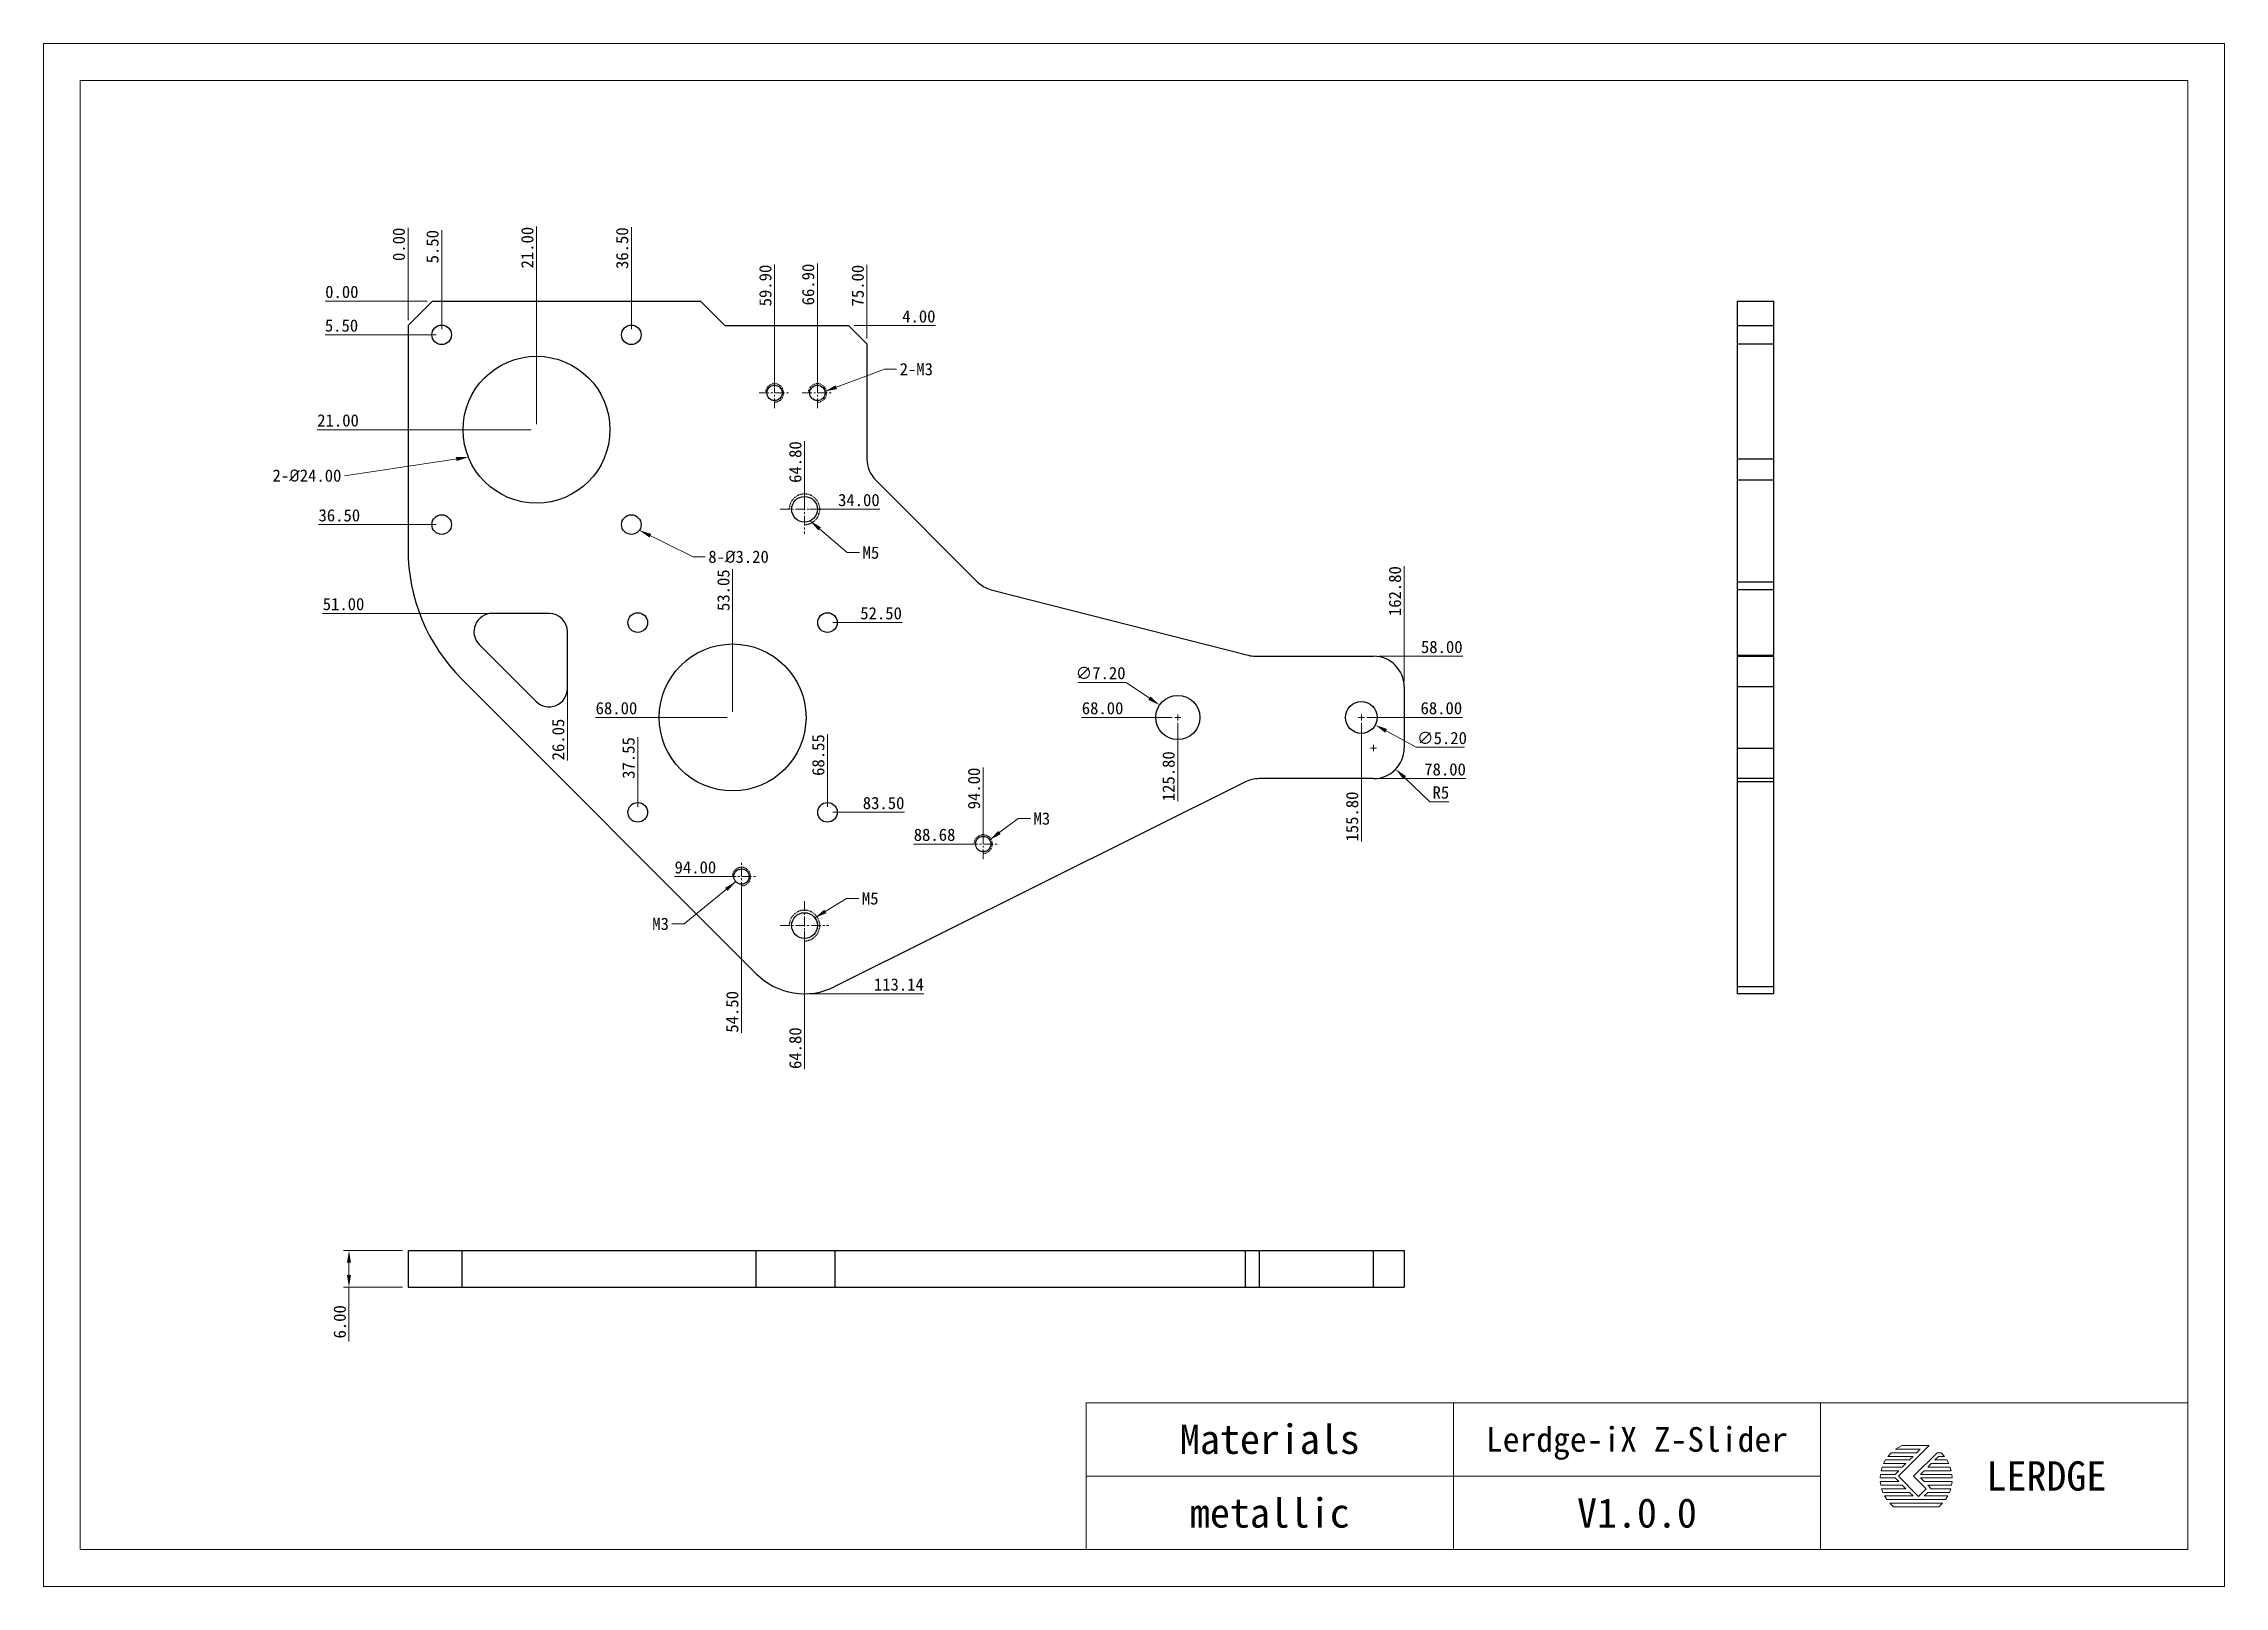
# Model space of a CAD drawing. Header units: millimetres. Extents: x 17776 to 18133, y 838 to 1090.
import ezdxf
from ezdxf.enums import TextEntityAlignment as Align

# ---------------------------------------------------------------- set-up
doc = ezdxf.new("R2010")
doc.units = ezdxf.units.MM
doc.linetypes.add('CENTER', pattern=[50.8, 31.75, -6.35, 6.35, -6.35])
doc.linetypes.add('HIDDEN', pattern=[0.2, 0.1, -0.1])
doc.layers.get('0').update_dxf_attribs({"lineweight": 30})
doc.layers.get('Defpoints').update_dxf_attribs({"lineweight": 30})
doc.layers.add('02___PRT_ALL_AXES', color=7, linetype='Continuous')
doc.layers.add('DEFAULT_2', color=8, linetype='HIDDEN')
doc.layers.add('尺寸', color=3, linetype='Continuous', lineweight=15)
doc.styles.add('GB', font='')
doc.styles.get('GB').set_extended_font_data('SimSun')
doc.dimstyles.new('L20.00', dxfattribs={"dimtxt": 2, "dimasz": 2, "dimexe": 0.9, "dimexo": 0.9, "dimgap": 0.5, "dimtad": 1, "dimzin": 1, "dimdsep": 46, "dimtxsty": 'GB', "dimcen": 1, "dimclrd": 256, "dimclre": 256, "dimclrt": 256, "dimazin": 0, "dimtfac": 1, "dimtmove": 0, "dimatfit": 3, "dimfxl": 0, "dimlwd": 15, "dimlwe": 15, "dimarcsym": 0})
doc.dimstyles.new('L20.00$3', dxfattribs={"dimtxt": 2, "dimasz": 2, "dimexe": 0.9, "dimexo": 0.9, "dimgap": 0.5, "dimtad": 1, "dimtoh": 1, "dimzin": 1, "dimdsep": 46, "dimtxsty": 'GB', "dimcen": 0.5, "dimclrd": 256, "dimclre": 256, "dimclrt": 256, "dimazin": 0, "dimtfac": 1, "dimtofl": 0, "dimtmove": 0, "dimatfit": 3, "dimfxl": 0, "dimlwd": 15, "dimlwe": 15, "dimarcsym": 0})
doc.dimstyles.new('L20.00$4', dxfattribs={"dimtxt": 2, "dimasz": 2, "dimexe": 0.9, "dimexo": 0.9, "dimgap": 0.5, "dimtad": 1, "dimtoh": 1, "dimzin": 1, "dimdsep": 46, "dimtxsty": 'GB', "dimcen": 0.5, "dimclrd": 256, "dimclre": 256, "dimclrt": 256, "dimazin": 0, "dimtfac": 1, "dimtofl": 0, "dimtmove": 0, "dimatfit": 3, "dimfxl": 0, "dimlwd": 15, "dimlwe": 15, "dimarcsym": 0})

# ---------------------------------------------------------------- blocks, each defined once
blk = doc.blocks.new('*D10')
at = {"layer": 'Defpoints', "color": 0, "ltscale": 0.3, "transparency": 16777216}
for p in [(17828.28, 1047.51), (17835.87, 1047.51), (17839.87, 1047.51)]:
    blk.add_point(p, dxfattribs=at)
at = {"layer": '尺寸', "lineweight": 15, "ltscale": 0.3, "transparency": 16777216}
blk.add_line((17838.97, 1047.51), (17822.33, 1047.51), dxfattribs=at)
at = {"layer": '尺寸', "ltscale": 0.3, "transparency": 16777216, "insert": (17825.05, 1049.01), "char_height": 2, "attachment_point": 5, "style": 'GB'}
blk.add_mtext('0.00', dxfattribs=at)
blk = doc.blocks.new('*D11')
at = {"layer": 'Defpoints', "color": 0, "ltscale": 0.3, "transparency": 16777216}
for p in [(17835.87, 1053.56), (17835.87, 1047.51), (17835.87, 1043.51)]:
    blk.add_point(p, dxfattribs=at)
at = {"layer": '尺寸', "lineweight": 15, "ltscale": 0.3, "transparency": 16777216}
blk.add_line((17835.87, 1044.41), (17835.87, 1059.5), dxfattribs=at)
at = {"layer": '尺寸', "ltscale": 0.3, "transparency": 16777216, "insert": (17834.37, 1056.78), "char_height": 2, "attachment_point": 5, "rotation": 90, "style": 'GB'}
blk.add_mtext('0.00', dxfattribs=at)
blk = doc.blocks.new('*D12')
at = {"layer": 'Defpoints', "color": 0, "ltscale": 0.3, "transparency": 16777216}
for p in [(17841.37, 1053.2), (17835.87, 1047.51), (17841.37, 1042.01)]:
    blk.add_point(p, dxfattribs=at)
at = {"layer": '尺寸', "lineweight": 15, "ltscale": 0.3, "transparency": 16777216}
blk.add_line((17841.37, 1042.91), (17841.37, 1059.11), dxfattribs=at)
at = {"layer": '尺寸', "ltscale": 0.3, "transparency": 16777216, "insert": (17839.87, 1056.4), "char_height": 2, "attachment_point": 5, "rotation": 90, "style": 'GB'}
blk.add_mtext('5.50', dxfattribs=at)
blk = doc.blocks.new('*D13')
at = {"layer": 'Defpoints', "color": 0, "ltscale": 0.3, "transparency": 16777216}
for p in [(17872.37, 1052.24), (17835.87, 1047.51), (17872.37, 1042.01)]:
    blk.add_point(p, dxfattribs=at)
at = {"layer": '尺寸', "lineweight": 15, "ltscale": 0.3, "transparency": 16777216}
blk.add_line((17872.37, 1042.91), (17872.37, 1059.58), dxfattribs=at)
at = {"layer": '尺寸', "ltscale": 0.3, "transparency": 16777216, "insert": (17870.87, 1056.16), "char_height": 2, "attachment_point": 5, "rotation": 90, "style": 'GB'}
blk.add_mtext('36.50', dxfattribs=at)
blk = doc.blocks.new('*D14')
at = {"layer": 'Defpoints', "color": 0, "ltscale": 0.3, "transparency": 16777216}
for p in [(17856.87, 1052.32), (17835.87, 1047.51), (17856.87, 1026.51)]:
    blk.add_point(p, dxfattribs=at)
at = {"layer": '尺寸', "lineweight": 15, "ltscale": 0.3, "transparency": 16777216}
blk.add_line((17856.87, 1027.41), (17856.87, 1059.68), dxfattribs=at)
at = {"layer": '尺寸', "ltscale": 0.3, "transparency": 16777216, "insert": (17855.37, 1056.25), "char_height": 2, "attachment_point": 5, "rotation": 90, "style": 'GB'}
blk.add_mtext('21.00', dxfattribs=at)
blk = doc.blocks.new('*D15')
at = {"layer": 'Defpoints', "color": 0, "ltscale": 0.3, "transparency": 16777216}
for p in [(17835.87, 1047.51), (17828.36, 1026.51), (17856.87, 1026.51)]:
    blk.add_point(p, dxfattribs=at)
at = {"layer": '尺寸', "lineweight": 15, "ltscale": 0.3, "transparency": 16777216}
blk.add_line((17855.97, 1026.51), (17821, 1026.51), dxfattribs=at)
at = {"layer": '尺寸', "ltscale": 0.3, "transparency": 16777216, "insert": (17824.43, 1028.01), "char_height": 2, "attachment_point": 5, "style": 'GB'}
blk.add_mtext('21.00', dxfattribs=at)
blk = doc.blocks.new('*D16')
at = {"layer": 'Defpoints', "color": 0, "ltscale": 0.3, "transparency": 16777216}
for p in [(17835.87, 1047.51), (17828.21, 1042.01), (17841.37, 1042.01)]:
    blk.add_point(p, dxfattribs=at)
at = {"layer": '尺寸', "lineweight": 15, "ltscale": 0.3, "transparency": 16777216}
blk.add_line((17840.47, 1042.01), (17822.3, 1042.01), dxfattribs=at)
at = {"layer": '尺寸', "ltscale": 0.3, "transparency": 16777216, "insert": (17825, 1043.51), "char_height": 2, "attachment_point": 5, "style": 'GB'}
blk.add_mtext('5.50', dxfattribs=at)
blk = doc.blocks.new('*D17')
at = {"layer": 'Defpoints', "color": 0, "ltscale": 0.3, "transparency": 16777216}
for p in [(17835.87, 1047.51), (17828.56, 1011.01), (17841.37, 1011.01)]:
    blk.add_point(p, dxfattribs=at)
at = {"layer": '尺寸', "lineweight": 15, "ltscale": 0.3, "transparency": 16777216}
blk.add_line((17840.47, 1011.01), (17821.22, 1011.01), dxfattribs=at)
at = {"layer": '尺寸', "ltscale": 0.3, "transparency": 16777216, "insert": (17824.64, 1012.51), "char_height": 2, "attachment_point": 5, "style": 'GB'}
blk.add_mtext('36.50', dxfattribs=at)
blk = doc.blocks.new('*D18')
at = {"layer": 'Defpoints', "color": 0, "ltscale": 0.3, "transparency": 16777216}
for p in [(17835.87, 1047.51), (17829.24, 996.51), (17851.15, 996.51)]:
    blk.add_point(p, dxfattribs=at)
at = {"layer": '尺寸', "lineweight": 15, "ltscale": 0.3, "transparency": 16777216}
blk.add_line((17850.25, 996.51), (17821.91, 996.51), dxfattribs=at)
at = {"layer": '尺寸', "ltscale": 0.3, "transparency": 16777216, "insert": (17825.33, 998.01), "char_height": 2, "attachment_point": 5, "style": 'GB'}
blk.add_mtext('51.00', dxfattribs=at)
blk = doc.blocks.new('*D19')
at = {"layer": 'Defpoints', "color": 0, "ltscale": 0.3, "transparency": 16777216}
for p in [(17835.87, 1047.51), (17861.92, 985.66), (17861.92, 979.81)]:
    blk.add_point(p, dxfattribs=at)
at = {"layer": '尺寸', "lineweight": 15, "ltscale": 0.3, "transparency": 16777216}
blk.add_line((17861.92, 984.76), (17861.92, 972.48), dxfattribs=at)
at = {"layer": '尺寸', "ltscale": 0.3, "transparency": 16777216, "insert": (17860.42, 975.9), "char_height": 2, "attachment_point": 5, "rotation": 90, "style": 'GB'}
blk.add_mtext('26.05', dxfattribs=at)
blk = doc.blocks.new('*D20')
at = {"layer": 'Defpoints', "color": 0, "ltscale": 0.3, "transparency": 16777216}
for p in [(17835.87, 1047.51), (17873.87, 979.51), (17888.92, 979.51)]:
    blk.add_point(p, dxfattribs=at)
at = {"layer": '尺寸', "lineweight": 15, "ltscale": 0.3, "transparency": 16777216}
blk.add_line((17888.02, 979.51), (17866.5, 979.51), dxfattribs=at)
at = {"layer": '尺寸', "ltscale": 0.3, "transparency": 16777216, "insert": (17869.93, 981.01), "char_height": 2, "attachment_point": 5, "style": 'GB'}
blk.add_mtext('68.00', dxfattribs=at)
blk = doc.blocks.new('*D21')
at = {"layer": 'Defpoints', "color": 0, "ltscale": 0.3, "transparency": 16777216}
for p in [(17835.87, 1047.51), (17888.92, 996.39), (17888.92, 979.51)]:
    blk.add_point(p, dxfattribs=at)
at = {"layer": '尺寸', "lineweight": 15, "ltscale": 0.3, "transparency": 16777216}
blk.add_line((17888.92, 980.41), (17888.92, 1003.7), dxfattribs=at)
at = {"layer": '尺寸', "ltscale": 0.3, "transparency": 16777216, "insert": (17887.42, 1000.29), "char_height": 2, "attachment_point": 5, "rotation": 90, "style": 'GB'}
blk.add_mtext('53.05', dxfattribs=at)
blk = doc.blocks.new('*D22')
at = {"layer": 'Defpoints', "color": 0, "ltscale": 0.3, "transparency": 16777216}
for p in [(17835.87, 1047.51), (17895.77, 1046.14), (17895.77, 1032.51)]:
    blk.add_point(p, dxfattribs=at)
at = {"layer": '尺寸', "lineweight": 15, "ltscale": 0.3, "transparency": 16777216}
blk.add_line((17895.77, 1033.41), (17895.77, 1053.48), dxfattribs=at)
at = {"layer": '尺寸', "ltscale": 0.3, "transparency": 16777216, "insert": (17894.27, 1050.06), "char_height": 2, "attachment_point": 5, "rotation": 90, "style": 'GB'}
blk.add_mtext('59.90', dxfattribs=at)
blk = doc.blocks.new('*D23')
at = {"layer": 'Defpoints', "color": 0, "ltscale": 0.3, "transparency": 16777216}
for p in [(17835.87, 1047.51), (17902.77, 1046.28), (17902.77, 1032.51)]:
    blk.add_point(p, dxfattribs=at)
at = {"layer": '尺寸', "lineweight": 15, "ltscale": 0.3, "transparency": 16777216}
blk.add_line((17902.77, 1033.41), (17902.77, 1053.65), dxfattribs=at)
at = {"layer": '尺寸', "ltscale": 0.3, "transparency": 16777216, "insert": (17901.27, 1050.22), "char_height": 2, "attachment_point": 5, "rotation": 90, "style": 'GB'}
blk.add_mtext('66.90', dxfattribs=at)
blk = doc.blocks.new('*D24')
at = {"layer": 'Defpoints', "color": 0, "ltscale": 0.3, "transparency": 16777216}
for p in [(17835.87, 1047.51), (17907.87, 1043.51), (17916.11, 1043.51)]:
    blk.add_point(p, dxfattribs=at)
at = {"layer": '尺寸', "lineweight": 15, "ltscale": 0.3, "transparency": 16777216}
blk.add_line((17908.77, 1043.51), (17922.09, 1043.51), dxfattribs=at)
at = {"layer": '尺寸', "ltscale": 0.3, "transparency": 16777216, "insert": (17919.35, 1045.01), "char_height": 2, "attachment_point": 5, "style": 'GB'}
blk.add_mtext('4.00', dxfattribs=at)
blk = doc.blocks.new('*D25')
at = {"layer": 'Defpoints', "color": 0, "ltscale": 0.3, "transparency": 16777216}
for p in [(17835.87, 1047.51), (17910.87, 1046.13), (17910.87, 1040.51)]:
    blk.add_point(p, dxfattribs=at)
at = {"layer": '尺寸', "lineweight": 15, "ltscale": 0.3, "transparency": 16777216}
blk.add_line((17910.87, 1041.41), (17910.87, 1053.46), dxfattribs=at)
at = {"layer": '尺寸', "ltscale": 0.3, "transparency": 16777216, "insert": (17909.37, 1050.04), "char_height": 2, "attachment_point": 5, "rotation": 90, "style": 'GB'}
blk.add_mtext('75.00', dxfattribs=at)
blk = doc.blocks.new('*D26')
at = {"layer": 'Defpoints', "color": 0, "ltscale": 0.3, "transparency": 16777216}
for p in [(17835.87, 1047.51), (17900.67, 1017.29), (17900.67, 1013.51)]:
    blk.add_point(p, dxfattribs=at)
at = {"layer": '尺寸', "lineweight": 15, "ltscale": 0.3, "transparency": 16777216}
blk.add_line((17900.67, 1014.41), (17900.67, 1024.66), dxfattribs=at)
at = {"layer": '尺寸', "ltscale": 0.3, "transparency": 16777216, "insert": (17899.17, 1021.22), "char_height": 2, "attachment_point": 5, "rotation": 90, "style": 'GB'}
blk.add_mtext('64.80', dxfattribs=at)
blk = doc.blocks.new('*D27')
at = {"layer": 'Defpoints', "color": 0, "ltscale": 0.3, "transparency": 16777216}
for p in [(17835.87, 1047.51), (17900.67, 1013.51), (17905.63, 1013.51)]:
    blk.add_point(p, dxfattribs=at)
at = {"layer": '尺寸', "lineweight": 15, "ltscale": 0.3, "transparency": 16777216}
blk.add_line((17901.57, 1013.51), (17912.97, 1013.51), dxfattribs=at)
at = {"layer": '尺寸', "ltscale": 0.3, "transparency": 16777216, "insert": (17909.55, 1015.01), "char_height": 2, "attachment_point": 5, "style": 'GB'}
blk.add_mtext('34.00', dxfattribs=at)
blk = doc.blocks.new('*D28')
at = {"layer": 'Defpoints', "color": 0, "ltscale": 0.3, "transparency": 16777216}
for p in [(17835.87, 1047.51), (17904.42, 995.01), (17909.26, 995.01)]:
    blk.add_point(p, dxfattribs=at)
at = {"layer": '尺寸', "lineweight": 15, "ltscale": 0.3, "transparency": 16777216}
blk.add_line((17905.32, 995.01), (17916.6, 995.01), dxfattribs=at)
at = {"layer": '尺寸', "ltscale": 0.3, "transparency": 16777216, "insert": (17913.18, 996.51), "char_height": 2, "attachment_point": 5, "style": 'GB'}
blk.add_mtext('52.50', dxfattribs=at)
blk = doc.blocks.new('*D29')
at = {"layer": 'Defpoints', "color": 0, "ltscale": 0.3, "transparency": 16777216}
for p in [(17835.87, 1047.51), (17904.42, 964.01), (17909.65, 964.01)]:
    blk.add_point(p, dxfattribs=at)
at = {"layer": '尺寸', "lineweight": 15, "ltscale": 0.3, "transparency": 16777216}
blk.add_line((17905.32, 964.01), (17917.03, 964.01), dxfattribs=at)
at = {"layer": '尺寸', "ltscale": 0.3, "transparency": 16777216, "insert": (17913.59, 965.51), "char_height": 2, "attachment_point": 5, "style": 'GB'}
blk.add_mtext('83.50', dxfattribs=at)
blk = doc.blocks.new('*D30')
at = {"layer": 'Defpoints', "color": 0, "ltscale": 0.3, "transparency": 16777216}
for p in [(17835.87, 1047.51), (17904.42, 969.44), (17904.42, 964.01)]:
    blk.add_point(p, dxfattribs=at)
at = {"layer": '尺寸', "lineweight": 15, "ltscale": 0.3, "transparency": 16777216}
blk.add_line((17904.42, 964.91), (17904.42, 976.78), dxfattribs=at)
at = {"layer": '尺寸', "ltscale": 0.3, "transparency": 16777216, "insert": (17902.92, 973.36), "char_height": 2, "attachment_point": 5, "rotation": 90, "style": 'GB'}
blk.add_mtext('68.55', dxfattribs=at)
blk = doc.blocks.new('*D31')
at = {"layer": 'Defpoints', "color": 0, "ltscale": 0.3, "transparency": 16777216}
for p in [(17835.87, 1047.51), (17873.42, 968.98), (17873.42, 964.01)]:
    blk.add_point(p, dxfattribs=at)
at = {"layer": '尺寸', "lineweight": 15, "ltscale": 0.3, "transparency": 16777216}
blk.add_line((17873.42, 964.91), (17873.42, 976.28), dxfattribs=at)
at = {"layer": '尺寸', "ltscale": 0.3, "transparency": 16777216, "insert": (17871.92, 972.88), "char_height": 2, "attachment_point": 5, "rotation": 90, "style": 'GB'}
blk.add_mtext('37.55', dxfattribs=at)
blk = doc.blocks.new('*D32')
at = {"layer": 'Defpoints', "color": 0, "ltscale": 0.3, "transparency": 16777216}
for p in [(17835.87, 1047.51), (17886.77, 953.51), (17890.37, 953.51)]:
    blk.add_point(p, dxfattribs=at)
at = {"layer": '尺寸', "lineweight": 15, "ltscale": 0.3, "transparency": 16777216}
blk.add_line((17889.47, 953.51), (17879.39, 953.51), dxfattribs=at)
at = {"layer": '尺寸', "ltscale": 0.3, "transparency": 16777216, "insert": (17882.83, 955.01), "char_height": 2, "attachment_point": 5, "style": 'GB'}
blk.add_mtext('94.00', dxfattribs=at)
blk = doc.blocks.new('*D33')
at = {"layer": 'Defpoints', "color": 0, "ltscale": 0.3, "transparency": 16777216}
for p in [(17835.87, 1047.51), (17890.37, 953.51), (17890.37, 935.33)]:
    blk.add_point(p, dxfattribs=at)
at = {"layer": '尺寸', "lineweight": 15, "ltscale": 0.3, "transparency": 16777216}
blk.add_line((17890.37, 952.61), (17890.37, 927.99), dxfattribs=at)
at = {"layer": '尺寸', "ltscale": 0.3, "transparency": 16777216, "insert": (17888.87, 931.41), "char_height": 2, "attachment_point": 5, "rotation": 90, "style": 'GB'}
blk.add_mtext('54.50', dxfattribs=at)
blk = doc.blocks.new('*D34')
at = {"layer": 'Defpoints', "color": 0, "ltscale": 0.3, "transparency": 16777216}
for p in [(17835.87, 1047.51), (17900.67, 945.51), (17900.67, 929.41)]:
    blk.add_point(p, dxfattribs=at)
at = {"layer": '尺寸', "lineweight": 15, "ltscale": 0.3, "transparency": 16777216}
blk.add_line((17900.67, 944.61), (17900.67, 922.04), dxfattribs=at)
at = {"layer": '尺寸', "ltscale": 0.3, "transparency": 16777216, "insert": (17899.17, 925.48), "char_height": 2, "attachment_point": 5, "rotation": 90, "style": 'GB'}
blk.add_mtext('64.80', dxfattribs=at)
blk = doc.blocks.new('*D35')
at = {"layer": 'Defpoints', "color": 0, "ltscale": 0.3, "transparency": 16777216}
for p in [(17835.87, 1047.51), (17900.67, 934.37), (17911.5, 934.37)]:
    blk.add_point(p, dxfattribs=at)
at = {"layer": '尺寸', "lineweight": 15, "ltscale": 0.3, "transparency": 16777216}
blk.add_line((17901.57, 934.37), (17920.16, 934.37), dxfattribs=at)
at = {"layer": '尺寸', "ltscale": 0.3, "transparency": 16777216, "insert": (17916.08, 935.87), "char_height": 2, "attachment_point": 5, "style": 'GB'}
blk.add_mtext('113.14', dxfattribs=at)
blk = doc.blocks.new('*D36')
at = {"layer": 'Defpoints', "color": 0, "ltscale": 0.3, "transparency": 16777216}
for p in [(17835.87, 1047.51), (17925.85, 958.83), (17929.87, 958.83)]:
    blk.add_point(p, dxfattribs=at)
at = {"layer": '尺寸', "lineweight": 15, "ltscale": 0.3, "transparency": 16777216}
blk.add_line((17928.97, 958.83), (17918.49, 958.83), dxfattribs=at)
at = {"layer": '尺寸', "ltscale": 0.3, "transparency": 16777216, "insert": (17921.92, 960.33), "char_height": 2, "attachment_point": 5, "style": 'GB'}
blk.add_mtext('88.68', dxfattribs=at)
blk = doc.blocks.new('*D37')
at = {"layer": 'Defpoints', "color": 0, "ltscale": 0.3, "transparency": 16777216}
for p in [(17835.87, 1047.51), (17929.87, 963.96), (17929.87, 958.83)]:
    blk.add_point(p, dxfattribs=at)
at = {"layer": '尺寸', "lineweight": 15, "ltscale": 0.3, "transparency": 16777216}
blk.add_line((17929.87, 959.73), (17929.87, 971.34), dxfattribs=at)
at = {"layer": '尺寸', "ltscale": 0.3, "transparency": 16777216, "insert": (17928.37, 967.9), "char_height": 2, "attachment_point": 5, "rotation": 90, "style": 'GB'}
blk.add_mtext('94.00', dxfattribs=at)
blk = doc.blocks.new('*D38')
at = {"layer": 'Defpoints', "color": 0, "ltscale": 0.3, "transparency": 16777216}
for p in [(17835.87, 1047.51), (17953.32, 979.51), (17961.67, 979.51)]:
    blk.add_point(p, dxfattribs=at)
at = {"layer": '尺寸', "lineweight": 15, "ltscale": 0.3, "transparency": 16777216}
blk.add_line((17960.77, 979.51), (17945.95, 979.51), dxfattribs=at)
at = {"layer": '尺寸', "ltscale": 0.3, "transparency": 16777216, "insert": (17949.38, 981.01), "char_height": 2, "attachment_point": 5, "style": 'GB'}
blk.add_mtext('68.00', dxfattribs=at)
blk = doc.blocks.new('*D39')
at = {"layer": 'Defpoints', "color": 0, "ltscale": 0.3, "transparency": 16777216}
for p in [(17835.87, 1047.51), (17961.67, 979.51), (17961.67, 974.45)]:
    blk.add_point(p, dxfattribs=at)
at = {"layer": '尺寸', "lineweight": 15, "ltscale": 0.3, "transparency": 16777216}
blk.add_line((17961.67, 978.61), (17961.67, 965.84), dxfattribs=at)
at = {"layer": '尺寸', "ltscale": 0.3, "transparency": 16777216, "insert": (17960.17, 969.9), "char_height": 2, "attachment_point": 5, "rotation": 90, "style": 'GB'}
blk.add_mtext('125.80', dxfattribs=at)
blk = doc.blocks.new('*D40')
at = {"layer": 'Defpoints', "color": 0, "ltscale": 0.3, "transparency": 16777216}
for p in [(17835.87, 1047.51), (17991.67, 979.51), (18000.81, 979.51)]:
    blk.add_point(p, dxfattribs=at)
at = {"layer": '尺寸', "lineweight": 15, "ltscale": 0.3, "transparency": 16777216}
blk.add_line((17992.57, 979.51), (18008.18, 979.51), dxfattribs=at)
at = {"layer": '尺寸', "ltscale": 0.3, "transparency": 16777216, "insert": (18004.74, 981.01), "char_height": 2, "attachment_point": 5, "style": 'GB'}
blk.add_mtext('68.00', dxfattribs=at)
blk = doc.blocks.new('*D41')
at = {"layer": 'Defpoints', "color": 0, "ltscale": 0.3, "transparency": 16777216}
for p in [(17835.87, 1047.51), (17991.67, 979.51), (17991.67, 967.88)]:
    blk.add_point(p, dxfattribs=at)
at = {"layer": '尺寸', "lineweight": 15, "ltscale": 0.3, "transparency": 16777216}
blk.add_line((17991.67, 978.61), (17991.67, 959.26), dxfattribs=at)
at = {"layer": '尺寸', "ltscale": 0.3, "transparency": 16777216, "insert": (17990.17, 963.32), "char_height": 2, "attachment_point": 5, "rotation": 90, "style": 'GB'}
blk.add_mtext('155.80', dxfattribs=at)
blk = doc.blocks.new('*D42')
at = {"layer": 'Defpoints', "color": 0, "ltscale": 0.3, "transparency": 16777216}
for p in [(17835.87, 1047.51), (17993.67, 969.51), (18001.44, 969.51)]:
    blk.add_point(p, dxfattribs=at)
at = {"layer": '尺寸', "lineweight": 15, "ltscale": 0.3, "transparency": 16777216}
blk.add_line((17994.57, 969.51), (18008.77, 969.51), dxfattribs=at)
at = {"layer": '尺寸', "ltscale": 0.3, "transparency": 16777216, "insert": (18005.35, 971.01), "char_height": 2, "attachment_point": 5, "style": 'GB'}
blk.add_mtext('78.00', dxfattribs=at)
blk = doc.blocks.new('*D43')
at = {"layer": 'Defpoints', "color": 0, "ltscale": 0.3, "transparency": 16777216}
for p in [(17835.87, 1047.51), (17993.67, 989.51), (18000.89, 989.51)]:
    blk.add_point(p, dxfattribs=at)
at = {"layer": '尺寸', "lineweight": 15, "ltscale": 0.3, "transparency": 16777216}
blk.add_line((17994.57, 989.51), (18008.23, 989.51), dxfattribs=at)
at = {"layer": '尺寸', "ltscale": 0.3, "transparency": 16777216, "insert": (18004.81, 991.01), "char_height": 2, "attachment_point": 5, "style": 'GB'}
blk.add_mtext('58.00', dxfattribs=at)
blk = doc.blocks.new('*D44')
at = {"layer": 'Defpoints', "color": 0, "ltscale": 0.3, "transparency": 16777216}
for p in [(17835.87, 1047.51), (17998.67, 995.59), (17998.67, 984.51)]:
    blk.add_point(p, dxfattribs=at)
at = {"layer": '尺寸', "lineweight": 15, "ltscale": 0.3, "transparency": 16777216}
blk.add_line((17998.67, 985.41), (17998.67, 1004.2), dxfattribs=at)
at = {"layer": '尺寸', "ltscale": 0.3, "transparency": 16777216, "insert": (17997.17, 1000.14), "char_height": 2, "attachment_point": 5, "rotation": 90, "style": 'GB'}
blk.add_mtext('162.80', dxfattribs=at)
blk = doc.blocks.new('*D45')
at = {"layer": 'Defpoints', "color": 0, "ltscale": 0.3, "transparency": 16777216}
for p in [(17993.67, 974.51), (17997.28, 971.06)]:
    blk.add_point(p, dxfattribs=at)
at = {"layer": '尺寸', "lineweight": 15, "ltscale": 0.3, "transparency": 16777216}
for p, q in [((17993.17, 974.51), (17994.17, 974.51)), ((17993.67, 974.01), (17993.67, 975.01)), ((18002.87, 965.73), (17998.73, 969.68)), ((18005.96, 965.73), (18002.87, 965.73))]:
    blk.add_line(p, q, dxfattribs=at)
at = {"layer": '尺寸', "ltscale": 0.3, "transparency": 16777216}
blk.add_solid([(17998.96, 969.92), (17998.5, 969.43), (17997.28, 971.06)], dxfattribs=at)
at = {"layer": '尺寸', "ltscale": 0.3, "transparency": 16777216, "insert": (18004.66, 967.23), "char_height": 2, "attachment_point": 5, "style": 'GB'}
blk.add_mtext('R5', dxfattribs=at)
blk = doc.blocks.new('*D46')
at = {"layer": 'Defpoints', "color": 0, "ltscale": 0.3, "transparency": 16777216}
for p in [(17835.87, 892.44), (17826.22, 886.44), (17835.87, 886.44)]:
    blk.add_point(p, dxfattribs=at)
at = {"layer": '尺寸', "lineweight": 15, "ltscale": 0.3, "transparency": 16777216}
for p, q in [((17834.97, 892.44), (17825.32, 892.44)), ((17826.22, 890.44), (17826.22, 888.44)), ((17834.97, 886.44), (17825.32, 886.44)), ((17826.22, 886.44), (17826.22, 877.56))]:
    blk.add_line(p, q, dxfattribs=at)
at = {"layer": '尺寸', "ltscale": 0.3, "transparency": 16777216}
for points in [[(17825.88, 890.44), (17826.55, 890.44), (17826.22, 892.44)], [(17825.88, 888.44), (17826.55, 888.44), (17826.22, 886.44)]]:
    blk.add_solid(points, dxfattribs=at)
at = {"layer": '尺寸', "ltscale": 0.3, "transparency": 16777216, "insert": (17824.72, 880.78), "char_height": 2, "attachment_point": 5, "rotation": 90, "style": 'GB'}
blk.add_mtext('6.00', dxfattribs=at)
blk = doc.blocks.new('*D47')
at = {"layer": 'Defpoints', "color": 0, "ltscale": 0.3, "transparency": 16777216}
for p in [(17958.69, 981.53), (17964.64, 977.48)]:
    blk.add_point(p, dxfattribs=at)
at = {"layer": '尺寸', "lineweight": 15, "ltscale": 0.3, "transparency": 16777216}
for p, q in [((17945.36, 985.24), (17953.24, 985.24)), ((17953.24, 985.24), (17957.04, 982.66)), ((17961.17, 979.51), (17962.17, 979.51)), ((17961.67, 979.01), (17961.67, 980.01))]:
    blk.add_line(p, q, dxfattribs=at)
at = {"layer": '尺寸', "ltscale": 0.3, "transparency": 16777216}
blk.add_solid([(17957.22, 982.93), (17956.85, 982.38), (17958.69, 981.53)], dxfattribs=at)
at = {"layer": '尺寸', "ltscale": 0.3, "transparency": 16777216, "insert": (17949.05, 986.74), "char_height": 2, "attachment_point": 5, "style": 'GB'}
blk.add_mtext('∅7.20', dxfattribs=at)
blk = doc.blocks.new('*D48')
at = {"layer": 'Defpoints', "color": 0, "ltscale": 0.3, "transparency": 16777216}
for p in [(17989.38, 980.75), (17993.95, 978.27)]:
    blk.add_point(p, dxfattribs=at)
at = {"layer": '尺寸', "lineweight": 15, "ltscale": 0.3, "transparency": 16777216}
for p, q in [((17991.17, 979.51), (17992.17, 979.51)), ((17991.67, 979.01), (17991.67, 980.01)), ((18000.65, 974.63), (17995.71, 977.31)), ((18008.53, 974.63), (18000.65, 974.63))]:
    blk.add_line(p, q, dxfattribs=at)
at = {"layer": '尺寸', "ltscale": 0.3, "transparency": 16777216}
blk.add_solid([(17995.87, 977.61), (17995.55, 977.02), (17993.95, 978.27)], dxfattribs=at)
at = {"layer": '尺寸', "ltscale": 0.3, "transparency": 16777216, "insert": (18004.84, 976.13), "char_height": 2, "attachment_point": 5, "style": 'GB'}
blk.add_mtext('∅5.20', dxfattribs=at)
blk = doc.blocks.new('A$C411A0972')
for points in [[(5.78, -11.86), (1.18, -11.86), (1.88, -11.16), (6.11, -11.16), (6.36, -10.46), (2.58, -10.46), (1.88, -9.76), (6.52, -9.76), (6.61, -9.06), (1.18, -9.06), (0.48, -8.36), (6.64, -8.36), (6.59, -7.66), (0.48, -7.66), (1.18, -6.96), (6.46, -6.96), (6.27, -6.26), (1.88, -6.26), (2.58, -5.56), (5.99, -5.56), (5.61, -4.86), (3.28, -4.86), (3.98, -4.16), (5.13, -4.16), (4.49, -3.46), (3.69, -3.46), (-0.86, -8.01), (1.59, -10.46), (0.11, -11.95), (-3.83, -8.01), (2.13, -2.06), (-3.09, -2.06), (-4.36, -2.76), (0.43, -2.76), (-0.27, -3.46), (-5.22, -3.46), (-5.85, -4.16), (-0.97, -4.16), (-1.67, -4.86), (-6.34, -4.86), (-6.71, -5.56), (-2.37, -5.56), (-3.07, -6.26), (-6.99, -6.26), (-7.19, -6.96), (-3.77, -6.96), (-4.47, -7.66), (-7.31, -7.66), (-7.36, -8.36), (-4.47, -8.36), (-3.77, -9.06), (-7.34, -9.06), (-7.25, -9.76), (-3.07, -9.76), (-2.37, -10.46), (-7.08, -10.46), (-6.84, -11.16), (-1.67, -11.16), (-0.97, -11.86), (-6.51, -11.86), (-6.07, -12.56), (5.34, -12.56)], [(-4.75, -13.96), (4.02, -13.96), (4.77, -13.26), (-5.5, -13.26)]]:
    blk.add_lwpolyline(points, close=True)
blk = doc.blocks.new('A$C4CF74B76')
at = {"layer": '尺寸', "ltscale": 0.3}
for p, q in [((-14.52, -79.63), (-14.52, -99.63)), ((-14.52, -79.63), (35.48, -79.63)), ((135.48, -79.63), (35.48, -79.63)), ((35.48, -79.63), (35.48, -99.63)), ((85.48, -99.63), (85.48, -79.63)), ((-14.52, -89.63), (35.48, -89.63)), ((35.48, -89.63), (85.48, -89.63)), ((85.48, -99.63), (110.48, -99.63))]:
    blk.add_line(p, q, dxfattribs=at)
for points in [[(-156.52, 105.37), (140.48, 105.37), (140.48, -104.63), (-156.52, -104.63)], [(-151.52, 100.37), (135.48, 100.37), (135.48, -99.63), (-151.52, -99.63)]]:
    blk.add_lwpolyline(points, close=True, dxfattribs=at)
at = {"layer": '尺寸', "ltscale": 0.3, "xscale": 0.7, "yscale": 0.7, "zscale": 0.7}
blk.add_blockref('A$C411A0972', (98.76, -84.02), dxfattribs=at)
at = {"layer": '尺寸', "ltscale": 0.3, "char_height": 4, "attachment_point": 5, "style": 'GB'}
for s, width, insert in [('Materials', 11.0457, (10.48, -84.63)), ('LERDGE', 33.2013, (116.24, -89.63))]:
    blk.add_mtext_dynamic_manual_height_columns(s, width=width, gutter_width=15, heights=[0], dxfattribs=dict(at, insert=insert))
at = {"layer": '尺寸', "ltscale": 0.3, "style": 'GB'}
for tag, p in [('名称', (60.48, -84.63)), ('材质', (10.48, -94.63)), ('版本', (60.48, -94.63))]:
    blk.add_attdef(tag, text='', height=4, dxfattribs=at).set_placement(p, align=Align.MIDDLE_CENTER)

msp = doc.modelspace()

# ---------------------------------------------------------------- linework, layer by layer
at = {"color": 7, "linetype": 'Continuous'}
for p, q in [((17839.865, 1047.507), (17835.865, 1043.507)), ((17839.865, 1047.507), (17883.665, 1047.507)), ((17883.665, 1047.507), (17887.665, 1043.507)), ((18053.084, 1047.507), (18053.084, 934.37)), ((18053.084, 1047.507), (18059.084, 1047.507)), ((18059.084, 989.662), (18059.084, 1047.507)), ((17835.865, 1043.507), (17835.865, 1006.983)), ((17887.665, 1043.507), (17907.865, 1043.507)), ((17907.865, 1043.507), (17910.865, 1040.507)), ((18053.084, 1043.507), (18059.084, 1043.507)), ((17910.865, 1040.507), (17910.865, 1021.775)), ((18053.084, 1040.507), (18059.084, 1040.507)), ((18053.084, 1021.775), (18059.084, 1021.775)), ((17912.33, 1018.239), (17928.895, 1001.674)), ((18059.084, 1018.239), (18053.084, 1018.239)), ((18053.084, 1001.674), (18059.084, 1001.674)), ((17931.195, 1000.365), (17973.178, 989.662)), ((18059.084, 1000.365), (18053.084, 1000.365)), ((17858.915, 996.507), (17849.643, 996.507)), ((17847.522, 991.386), (17856.794, 982.114)), ((17861.915, 984.235), (17861.915, 993.507)), ((17974.413, 989.507), (17993.665, 989.507)), ((18053.084, 989.662), (18059.084, 989.662)), ((18053.084, 989.507), (18059.084, 989.507)), ((18059.084, 934.37), (18059.084, 989.507)), ((17844.652, 985.77), (17892.79, 937.632)), ((17998.665, 984.507), (17998.665, 974.507)), ((18059.084, 984.507), (18053.084, 984.507)), ((18053.084, 974.507), (18059.084, 974.507)), ((17993.665, 969.507), (17974.963, 969.507)), ((18059.084, 969.507), (18053.084, 969.507)), ((17972.732, 968.982), (17905.633, 935.539)), ((18059.084, 968.982), (18053.084, 968.982)), ((18053.084, 935.539), (18059.084, 935.539)), ((18059.084, 934.37), (18053.084, 934.37)), ((17835.865, 892.44), (17835.865, 886.44)), ((17835.865, 892.44), (17998.665, 892.44)), ((17844.652, 892.44), (17844.652, 886.44)), ((17892.79, 886.44), (17892.79, 892.44)), ((17905.633, 892.44), (17905.633, 886.44)), ((17972.732, 886.44), (17972.732, 892.44)), ((17974.963, 892.44), (17974.963, 886.44)), ((17993.665, 886.44), (17993.665, 892.44)), ((17998.665, 892.44), (17998.665, 886.44)), ((17835.865, 886.44), (17998.665, 886.44))]:
    msp.add_line(p, q, dxfattribs=at)
for centre, radius in [((17895.765, 1032.507), 1.25), ((17902.765, 1032.507), 1.25), ((17900.665, 1013.507), 2.1), ((17873.415, 995.007), 1.6), ((17904.415, 995.007), 1.6), ((17888.915, 979.507), 12), ((17961.665, 979.507), 3.6), ((17991.665, 979.507), 2.6), ((17873.415, 964.007), 1.6), ((17904.415, 964.007), 1.6), ((17929.865, 958.832), 1.25), ((17900.665, 945.507), 2.1)]:
    msp.add_circle(centre, radius, dxfattribs=at)
for centre, radius, start, end in [((17915.865, 1021.775), 5, 180, 225), ((17865.865, 1006.983), 30, 180, 225), ((17932.43, 1005.21), 5, 225, 255.69802), ((17849.643, 993.507), 3, 90, 225), ((17858.915, 993.507), 3, 0, 90), ((17974.413, 994.507), 5, 255.69802, 270), ((17993.665, 984.507), 5, 0, 90), ((17858.915, 984.235), 3, 225, 0), ((17993.665, 974.507), 5, 270, 0), ((17974.963, 964.507), 5, 90, 116.49184), ((17900.665, 945.507), 11.137, 225, 296.49184)]:
    msp.add_arc(centre, radius, start, end, dxfattribs=at)
at = {"layer": '02___PRT_ALL_AXES', "color": 7, "linetype": 'Continuous'}
for centre, radius in [((17841.365, 1042.007), 1.6), ((17872.365, 1042.007), 1.6), ((17856.865, 1026.507), 12), ((17841.365, 1011.007), 1.6), ((17872.365, 1011.007), 1.6), ((17890.365, 953.507), 1.25)]:
    msp.add_circle(centre, radius, dxfattribs=at)
at = {"layer": 'DEFAULT_2', "color": 8, "linetype": 'HIDDEN'}
for centre, radius in [((17895.765, 1032.507), 1.5), ((17902.765, 1032.507), 1.5), ((17900.665, 1013.507), 2.5), ((17929.865, 958.832), 1.5), ((17890.365, 953.507), 1.5), ((17900.665, 945.507), 2.5)]:
    msp.add_arc(centre, radius, 270, 180, dxfattribs=at)
at = {"layer": '尺寸', "color": 1, "linetype": 'CENTER', "ltscale": 0.05}
for p, q in [((17895.765, 1030.007), (17895.765, 1035.007)), ((17902.765, 1030.007), (17902.765, 1035.007)), ((17893.265, 1032.507), (17898.265, 1032.507)), ((17900.265, 1032.507), (17905.265, 1032.507)), ((17900.665, 1017.507), (17900.665, 1009.507)), ((17896.665, 1013.507), (17904.665, 1013.507)), ((17927.365, 958.832), (17932.365, 958.832)), ((17929.865, 956.332), (17929.865, 961.332)), ((17890.365, 951.007), (17890.365, 956.007)), ((17887.865, 953.507), (17892.865, 953.507)), ((17900.665, 949.507), (17900.665, 941.507)), ((17896.665, 945.507), (17904.665, 945.507))]:
    msp.add_line(p, q, dxfattribs=at)

# ---------------------------------------------------------------- block references
at = {"layer": '尺寸', "ltscale": 0.3}
ref = msp.add_blockref('A$C4CF74B76', (17964.137, 963.122), dxfattribs=dict(at, xscale=1.2, yscale=1.2, zscale=1.2))
ref.add_attrib('材质', 'metallic', dxfattribs={"ltscale": 0.3, "height": 4.8, "style": 'GB'}).set_placement((17976.712, 849.57), align=Align.MIDDLE_CENTER)
ref.add_attrib('版本', 'V1.0.0', dxfattribs={"ltscale": 0.3, "height": 4.8, "style": 'GB'}).set_placement((18036.712, 849.57), align=Align.MIDDLE_CENTER)
ref.add_attrib('名称', 'Lerdge-iX Z-Slider', dxfattribs={"ltscale": 0.3, "height": 4.032, "style": 'GB'}).set_placement((18036.712, 861.57), align=Align.MIDDLE_CENTER)

# ---------------------------------------------------------------- texts
at = {"layer": '尺寸', "ltscale": 0.3, "char_height": 2, "width": 2.5, "style": 'GB'}
for s, insert, attachment_point in [('2-M3', (17916.216, 1037.4), 1), ('2-{\\fISOCPEUR|b0|i0|c0|p34;%%C}24.00', (17824.979, 1017.982), 9), ('8-{\\fISOCPEUR|b0|i0|c0|p34;%%C}3.20', (17884.941, 1006.756), 1), ('M5', (17910.156, 1007.429), 1), ('M3', (17938.094, 963.995), 1), ('M5', (17910.041, 950.948), 1), ('M3', (17878.508, 944.767), 9)]:
    msp.add_mtext(s, dxfattribs=dict(at, insert=insert, attachment_point=attachment_point))

# ---------------------------------------------------------------- dimensions: what is measured, and where the dimension line sits
at = {"layer": '尺寸', "ltscale": 0.3}
for feature_location, offset, dtype, origin, picture, middle in [((17835.865328412, 1043.506965107), (0, 10.048572318), 1, (17835.865328412, 1047.506965107), '*D11', (17834.365328412, 1056.776207816)), ((17856.865, 1026.507), (0, 25.817), 1, (17835.865, 1047.507), '*D14', (17855.365, 1056.254)), ((17872.365, 1042.007), (0, 10.237), 1, (17835.865, 1047.507), '*D13', (17870.865, 1056.163)), ((17841.365, 1042.007), (0, 11.191), 1, (17835.865, 1047.507), '*D12', (17839.865, 1056.402)), ((17902.765, 1032.507), (0, 13.776), 1, (17835.865, 1047.507), '*D23', (17901.265, 1050.218)), ((17895.765, 1032.507), (0, 13.632), 1, (17835.865, 1047.507), '*D22', (17894.265, 1050.058)), ((17910.865, 1040.507), (0, 5.624), 1, (17835.865, 1047.507), '*D25', (17909.365, 1050.044)), ((17839.865328412, 1047.506965107), (-11.589847041, 0), 0, (17835.865328412, 1047.506965107), '*D10', (17825.05481098, 1049.006965107)), ((17856.865, 1026.507), (-28.503, 0), 0, (17835.865, 1047.507), '*D15', (17824.432, 1028.007)), ((17841.365, 1011.007), (-12.806, 0), 0, (17835.865, 1047.507), '*D17', (17824.641, 1012.507)), ((17851.147, 996.507), (-21.903, 0), 0, (17835.865, 1047.507), '*D18', (17825.325, 998.007)), ((17841.365, 1042.007), (-13.158, 0), 0, (17835.865, 1047.507), '*D16', (17825.004, 1043.507)), ((17861.915, 985.664), (0, -5.855), 1, (17835.865, 1047.507), '*D19', (17860.415, 975.896)), ((17888.915, 979.507), (-15.045, 0), 0, (17835.865, 1047.507), '*D20', (17869.935, 981.007)), ((17888.915, 979.507), (0, 16.885), 1, (17835.865, 1047.507), '*D21', (17887.415, 1000.294)), ((17907.865, 1043.507), (8.249, 0), 0, (17835.865, 1047.507), '*D24', (17919.352, 1045.007)), ((17900.665, 1013.507), (0, 3.78), 1, (17835.865, 1047.507), '*D26', (17899.165, 1021.223)), ((17900.665, 1013.507), (4.966, 0), 0, (17835.865, 1047.507), '*D27', (17909.55, 1015.007)), ((17904.415, 995.007), (4.846, 0), 0, (17835.865, 1047.507), '*D28', (17913.18, 996.507)), ((17904.415, 964.007), (5.23, 0), 0, (17835.865, 1047.507), '*D29', (17913.587, 965.507)), ((17904.415, 964.007), (0, 5.431), 1, (17835.865, 1047.507), '*D30', (17902.915, 973.357)), ((17873.415, 964.007), (0, 4.971), 1, (17835.865, 1047.507), '*D31', (17871.915, 972.88)), ((17890.365, 953.507), (-3.594, 0), 0, (17835.865, 1047.507), '*D32', (17882.83, 955.007)), ((17890.365, 953.507), (0, -18.176), 1, (17835.865, 1047.507), '*D33', (17888.865, 931.412)), ((17900.665, 945.507), (0, -16.096), 1, (17835.865, 1047.507), '*D34', (17899.165, 925.475)), ((17900.665, 934.37), (10.836, 0), 0, (17835.865, 1047.507), '*D35', (17916.079, 935.87)), ((17929.865328412, 958.831965107), (-4.013627648, 0), 0, (17835.865328412, 1047.506965107), '*D36', (17921.921533167, 960.331965107)), ((17929.865, 958.832), (0, 5.126), 1, (17835.865, 1047.507), '*D37', (17928.365, 967.9)), ((17961.665, 979.507), (-8.346, 0), 0, (17835.865, 1047.507), '*D38', (17949.383, 981.007)), ((17961.665, 979.507), (0, -5.056), 1, (17835.865, 1047.507), '*D39', (17960.165, 969.895)), ((17991.665, 979.507), (9.144, 0), 0, (17835.865, 1047.507), '*D40', (18004.745, 981.007)), ((17991.665, 979.507), (0, -11.631), 1, (17835.865, 1047.507), '*D41', (17990.165, 963.32)), ((17993.665, 969.507), (7.774, 0), 0, (17835.865, 1047.507), '*D42', (18005.353, 971.007)), ((17993.665, 989.507), (7.223, 0), 0, (17835.865, 1047.507), '*D43', (18004.807, 991.007)), ((17998.665, 984.507), (0, 11.079), 1, (17835.865, 1047.507), '*D44', (17997.165, 1000.141))]:
    dim = msp.add_ordinate_dim(feature_location=feature_location, offset=offset, dtype=dtype, origin=origin, dimstyle='L20.00', dxfattribs=at)
    dim.commit()
    dim.dimension.update_dxf_attribs({"geometry": picture, "text_midpoint": middle})
for p1, p2, picture, middle in [((17964.642, 977.482), (17958.689, 981.532), '*D47', (17949.051, 985.237)), ((17989.38, 980.747), (17993.951, 978.267), '*D48', (18004.84, 974.634))]:
    dim = msp.add_diameter_dim_2p(p1=p1, p2=p2, dimstyle='L20.00$3', dxfattribs=at)
    dim.commit()
    dim.dimension.update_dxf_attribs({"geometry": picture, "text_midpoint": middle, "dimtype": 163})
dim = msp.add_radius_dim(center=(17993.665, 974.507), mpoint=(17997.284, 971.056), dimstyle='L20.00$4', override={"dimdec": 0}, dxfattribs=at)
dim.commit()
dim.dimension.update_dxf_attribs({"geometry": '*D45', "text_midpoint": (18004.662, 965.732), "dimtype": 164})
dim = msp.add_linear_dim(base=(17826.217, 886.44), p1=(17835.865, 892.44), p2=(17835.865, 886.44), angle=90, dimstyle='L20.00', dxfattribs=at)
dim.commit()
dim.dimension.update_dxf_attribs({"geometry": '*D46', "text_midpoint": (17826.217, 880.777), "dimtype": 160})

# ---------------------------------------------------------------- leaders
at = {"layer": '尺寸', "ltscale": 0.3, "annotation_type": 0, "has_hookline": 1}
for points, hookline_direction, text_width in [([(17903.991, 1032.751), (17913.716, 1036.4), (17915.716, 1036.4)], 0, 5.397), ([(17845.737, 1022.016), (17825.479, 1018.982)], 1, 11.521), ([(17873.666, 1010.075), (17882.441, 1005.756), (17884.441, 1005.756)], 0, 10.113), ([(17901.599, 1011.626), (17907.656, 1006.429), (17909.656, 1006.429)], 0, 2.659), ([(17930.921, 959.501), (17935.594, 962.995), (17937.594, 962.995)], 0, 2.659), ([(17889.427, 952.682), (17881.008, 945.767), (17879.008, 945.767)], 1, 2.659), ([(17902.344, 946.768), (17907.541, 949.948), (17909.541, 949.948)], 0, 2.659)]:
    msp.add_leader(points, dimstyle='L20.00', override={"dimgap": 0.5, "dimtad": 0}, dxfattribs=dict(at, hookline_direction=hookline_direction, text_width=text_width))

doc.saveas('drawing.dxf')
